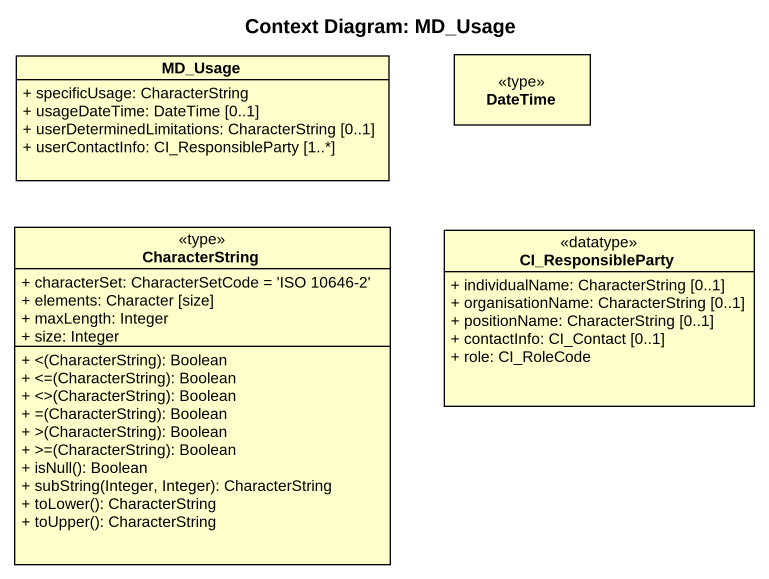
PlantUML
@startuml
title Context Diagram: MD_Usage
hide circle
hide empty members
skinparam classAttributeIconSize 0
class MD_Usage {
  + specificUsage: CharacterString
  + usageDateTime: DateTime [0..1]
  + userDeterminedLimitations: CharacterString [0..1]
  + userContactInfo: CI_ResponsibleParty [1..*]
}
class DateTime <<type>>
class CharacterString <<type>> {
  + characterSet: CharacterSetCode = 'ISO 10646-2'
  + elements: Character [size]
  + maxLength: Integer
  + size: Integer
  + <(CharacterString): Boolean
  + <=(CharacterString): Boolean
  + <>(CharacterString): Boolean
  + =(CharacterString): Boolean
  + >(CharacterString): Boolean
  + >=(CharacterString): Boolean
  + isNull(): Boolean
  + subString(Integer, Integer): CharacterString
  + toLower(): CharacterString
  + toUpper(): CharacterString
}
class CI_ResponsibleParty <<datatype>> {
  + individualName: CharacterString [0..1]
  + organisationName: CharacterString [0..1]
  + positionName: CharacterString [0..1]
  + contactInfo: CI_Contact [0..1]
  + role: CI_RoleCode
}
@enduml
